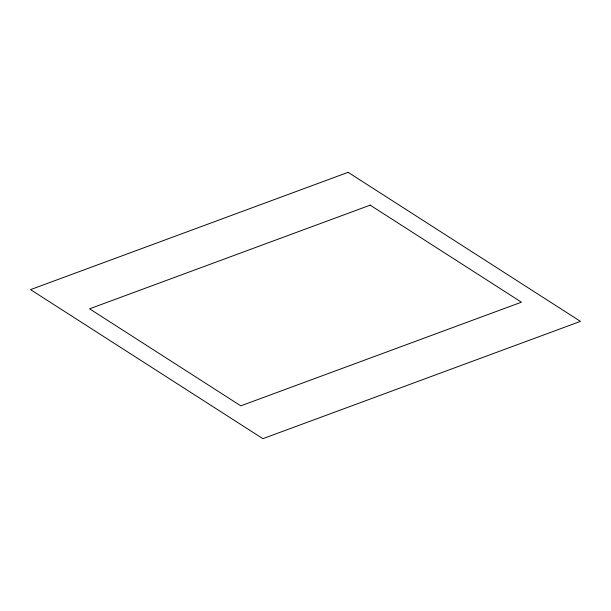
<?xml version="1.0" encoding="UTF-8"?>
<svg xmlns="http://www.w3.org/2000/svg" width="611" height="611" viewBox="0 0 611 611"><rect width="100%" height="100%" fill="white"/><g stroke="black" fill="none" stroke-linecap="round" stroke-linejoin="round"><path stroke-width="0.92" d="M348.11 172.325L30.55 289.629L262.89 438.675L580.45 321.371L348.11 172.325M370.182 205.151L89.565 308.815L240.818 405.849L521.435 302.185L370.182 205.151"/></g></svg>
